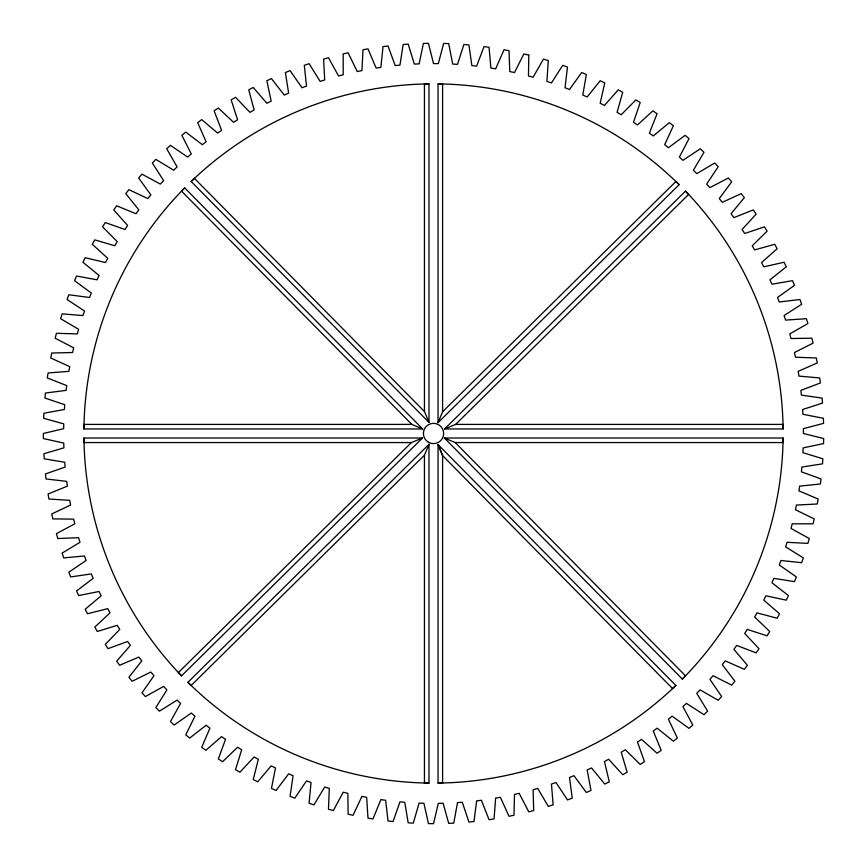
<?xml version="1.0" encoding="UTF-8"?>
<svg xmlns="http://www.w3.org/2000/svg" width="867" height="867" viewBox="0 0 867 867"><rect width="100%" height="100%" fill="white"/><g stroke="black" fill="none" stroke-linecap="round" stroke-linejoin="round"><path stroke-width="1.3" d="M83.915 428.948L84.001 424.407L411.803 424.407L422.663 428.948L83.915 428.948A349.629 349.629 0 0 1 184.693 187.868L422.663 428.948M444.37 438.019L783.118 438.019L783.031 442.56L455.229 442.56L444.37 438.019L682.34 679.099L685.504 675.848L455.229 442.56M424.44 455.197L428.981 444.337L187.901 682.307L191.152 685.472L424.44 455.197L424.44 782.999L428.981 783.085L428.981 444.337M438.052 422.63L442.593 411.771L442.593 83.969L438.052 83.882L438.052 422.63L679.132 184.66L675.881 181.496L442.593 411.771M184.693 187.868L181.528 191.119L411.803 424.407M411.402 442.56L178.396 672.554L181.528 675.848L422.457 438.019L83.915 438.019L84.001 442.56L411.402 442.56L422.457 438.019M444.576 428.948L685.504 191.119L688.636 194.414L455.63 424.407L444.576 428.948L783.118 428.948L783.031 424.407L455.63 424.407M191.152 181.496L194.446 178.364L424.44 411.532L424.44 83.969L428.981 83.882L428.981 422.424L191.152 181.496A349.629 349.629 0 0 1 428.981 83.882M675.881 685.472L672.586 688.604L442.593 455.598L438.052 444.543L675.881 685.472A349.629 349.629 0 0 1 438.052 783.085L438.052 444.543L442.593 455.435L442.593 782.999L438.052 783.085M424.44 411.37L428.981 422.424M783.118 438.019A349.629 349.629 0 0 1 682.34 679.099M428.981 783.085A349.629 349.629 0 0 1 187.901 682.307M181.528 675.848A349.629 349.629 0 0 1 83.915 438.019M438.052 83.882A349.629 349.629 0 0 1 679.132 184.66M685.504 191.119A349.629 349.629 0 0 1 783.118 428.948M528.783 55.13L528.48 75.982L533.107 77.25L543.436 59.119L548.291 60.582L546.904 81.39L551.466 82.896L562.726 65.328L567.495 67.041L565.035 87.751L569.511 89.485L581.659 72.535L586.33 74.486L582.797 95.045L587.176 97.017L600.192 80.707L604.754 82.907L600.159 103.249L604.44 105.438L618.279 89.832L622.723 92.26L617.076 112.342L621.227 114.758L635.869 99.889L640.182 102.544L633.495 122.301L637.516 124.924L652.905 110.846L657.078 113.718L649.383 133.106L653.263 135.935L669.357 122.659L673.377 125.748L664.675 144.713L668.414 147.737L685.168 135.328L689.016 138.612L679.36 157.1L682.925 160.319L700.308 148.788L703.982 152.278L693.372 170.235L696.765 173.628L714.722 163.018L718.212 166.692L706.681 184.075L709.9 187.64L728.388 177.984L731.672 181.832L719.263 198.586L722.287 202.325L741.252 193.623L744.341 197.643L731.065 213.737L733.894 217.617L753.282 209.922L756.154 214.095L742.076 229.484L744.699 233.505L764.456 226.818L767.111 231.131L752.242 245.773L754.658 249.924L774.74 244.277L777.168 248.721L761.562 262.56L763.751 266.841L784.093 262.246L786.293 266.808L769.983 279.824L771.955 284.203L792.514 280.67L794.465 285.341L777.515 297.489L779.249 301.965L799.959 299.505L801.672 304.274L784.104 315.534L785.61 320.096L806.418 318.709L807.881 323.564L789.75 333.893L791.018 338.52L811.87 338.217L813.083 343.137L794.443 352.511L795.462 357.204L816.313 357.984L817.256 362.959L798.16 371.358L798.941 376.094L819.716 377.958L820.399 382.976L800.891 390.367L801.422 395.135L822.068 398.072L822.501 403.122L802.636 409.495L802.918 414.285L823.39 418.295L823.552 423.356L803.384 428.677L803.416 433.478L823.65 438.55L823.552 443.611L803.135 447.881L802.918 452.682L822.859 458.795L822.501 463.845L801.888 467.053L801.422 471.832L821.027 478.963L820.399 483.992L799.645 486.127L798.941 490.874L818.145 499.013L817.256 504.009L796.426 505.06L795.462 509.763L814.221 518.889L813.083 523.831L792.221 523.798L791.018 528.447L809.269 538.537L807.881 543.403L787.052 542.298L785.61 546.871L803.319 557.904L801.672 562.694L780.929 560.494L779.249 564.991L796.361 576.923L794.465 581.627L773.863 578.354L771.955 582.765L788.428 595.564L786.293 600.159L765.886 595.824L763.751 600.127L779.531 613.771L777.168 618.247L757.01 612.861L754.658 617.044L769.712 631.479L767.111 635.836L747.267 629.409L744.699 633.463L758.983 648.668L756.154 652.873L736.668 645.427L733.894 649.35L747.376 665.271L744.341 669.324L725.267 660.882L722.287 664.642L734.923 681.245L731.672 685.136L713.064 675.718L709.9 679.327L721.647 696.559L718.212 700.276L700.113 689.894L696.765 693.34L707.613 711.157L703.982 714.69L686.447 703.386L682.925 706.648L692.831 725.007L689.016 728.356L672.098 716.153L668.414 719.231L677.344 738.077L673.377 741.22L657.11 728.161L653.263 731.033L661.207 750.323L657.078 753.25L641.504 739.367L637.516 742.044L644.452 761.714L640.182 764.423L625.356 749.749L621.227 752.209L627.134 772.215L622.723 774.708L608.677 759.275L604.44 761.529L609.295 781.806L604.754 784.061L591.532 767.934L587.176 769.95L590.98 790.466L586.33 792.481L573.965 775.683L569.511 777.471L572.231 798.16L567.495 799.927L556.007 782.511L551.466 784.071L553.124 804.869L548.291 806.386L537.724 788.396L533.107 789.718L533.682 810.569L528.783 811.837L519.17 793.327L514.489 794.41L513.979 815.262L509.016 816.281L500.378 797.293L495.642 798.128L494.049 818.925L489.042 819.683L481.402 800.274L476.633 800.859L473.967 821.548L468.928 822.035L462.295 802.257L457.505 802.604L453.766 823.119L448.705 823.357L443.124 803.254L438.323 803.351L433.522 823.65L428.45 823.617L423.909 803.254L419.119 803.102L413.266 823.119L408.205 822.826L404.737 802.257L399.947 801.856L393.065 821.548L388.037 820.995L385.631 800.274L380.873 799.612L372.983 818.925L367.987 818.112L366.654 797.293L361.94 796.394L353.053 815.262L348.111 814.189L347.862 793.327L343.202 792.189L333.351 810.569L328.463 809.236L329.308 788.396L324.702 787.019L313.908 804.869L309.096 803.286L311.025 782.511L306.506 780.896L294.802 798.16L290.077 796.329L293.068 775.683L288.646 773.83L276.053 790.466L271.436 788.396L275.5 767.934L271.176 765.854L257.737 781.806L253.229 779.498L258.355 759.275L254.139 756.978L239.899 772.215L235.521 769.679L241.676 749.749L237.591 747.235L222.581 761.714L218.332 758.95L225.528 739.367L221.573 736.636L205.826 750.323L201.729 747.343L209.922 728.161L206.118 725.235L189.689 738.077L185.755 734.88L194.934 716.153L191.282 713.032L174.202 725.007L170.441 721.615L180.585 703.386L177.106 700.081L159.42 711.157L155.843 707.58L166.919 689.894L163.614 686.415L145.385 696.559L141.993 692.798L153.968 675.718L150.847 672.066L132.12 681.245L128.923 677.311L141.765 660.882L138.839 657.078L119.657 665.271L116.677 661.174L130.364 645.427L127.633 641.472L108.05 648.668L105.286 644.419L119.765 629.409L117.251 625.324L97.321 631.479L94.785 627.101L110.022 612.861L107.725 608.645L87.502 613.771L85.194 609.263L101.146 595.824L99.066 591.5L78.604 595.564L76.534 590.947L93.17 578.354L91.317 573.932L70.671 576.923L68.84 572.198L86.104 560.494L84.489 555.975L63.714 557.904L62.131 553.092L79.981 542.298L78.604 537.692L57.764 538.537L56.431 533.649L74.811 523.798L73.673 519.138L52.811 518.889L51.738 513.947L70.606 505.06L69.707 500.346L48.888 499.013L48.075 494.017L67.388 486.127L66.726 481.369L46.005 478.963L45.452 473.935L65.144 467.053L64.743 462.263L44.174 458.795L43.881 453.734L63.898 447.881L63.746 443.091L43.383 438.55L43.35 433.478L63.649 428.677L63.746 423.876L43.643 418.295L43.881 413.234L64.396 409.495L64.743 404.705L44.965 398.072L45.452 393.033L66.141 390.367L66.726 385.598L47.317 377.958L48.075 372.951L68.872 371.358L69.707 366.622L50.719 357.984L51.738 353.021L72.59 352.511L73.673 347.83L55.163 338.217L56.431 333.318L77.282 333.893L78.604 329.276L60.614 318.709L62.131 313.876L82.929 315.534L84.489 310.993L67.073 299.505L68.84 294.769L89.529 297.489L91.317 293.035L74.519 280.67L76.534 276.02L97.05 279.824L99.066 275.468L82.939 262.246L85.194 257.705L105.471 262.56L107.725 258.323L92.292 244.277L94.785 239.866L114.791 245.773L117.251 241.644L102.577 226.818L105.286 222.548L124.956 229.484L127.633 225.496L113.75 209.922L116.677 205.793L135.967 213.737L138.839 209.89L125.78 193.623L128.923 189.656L147.769 198.586L150.847 194.902L138.644 177.984L141.993 174.169L160.352 184.075L163.614 180.553L152.31 163.018L155.843 159.387L173.66 170.235L177.106 166.887L166.724 148.788L170.441 145.353L187.673 157.1L191.282 153.936L181.864 135.328L185.755 132.077L202.358 144.713L206.118 141.733L197.676 122.659L201.729 119.624L217.65 133.106L221.573 130.332L214.127 110.846L218.332 108.017L233.537 122.301L237.591 119.733L231.164 99.889L235.521 97.288L249.956 112.342L254.139 109.99L248.753 89.832L253.229 87.469L266.873 103.249L271.176 101.114L266.841 80.707L271.436 78.572L284.235 95.045L288.646 93.137L285.373 72.535L290.077 70.639L302.009 87.751L306.506 86.071L304.306 65.328L309.096 63.681L320.129 81.39L324.702 79.948L323.597 59.119L328.463 57.731L338.553 75.982L343.202 74.779L343.169 53.917L348.111 52.779L357.237 71.538L361.94 70.574L362.991 49.744L367.987 48.855L376.126 68.059L380.873 67.355L383.008 46.601L388.037 45.973L395.168 65.578L399.947 65.112L403.155 44.499L408.205 44.141L414.318 64.082L419.119 63.865L423.389 43.448L428.45 43.35L433.522 63.584L438.323 63.616L443.644 43.448L448.705 43.61L452.715 64.082L457.505 64.364L463.878 44.499L468.928 44.932L471.865 65.578L476.633 66.109L484.024 46.601L489.042 47.284L490.906 68.059L495.642 68.84L504.041 49.744L509.016 50.687L509.796 71.538L514.489 72.557L523.863 53.917L528.783 55.13M428.45 442.257A10.133 10.133 0 0 0 443.655 433.478A10.133 10.133 0 0 0 428.45 424.711A10.133 10.133 0 0 0 428.45 442.257"/></g></svg>
